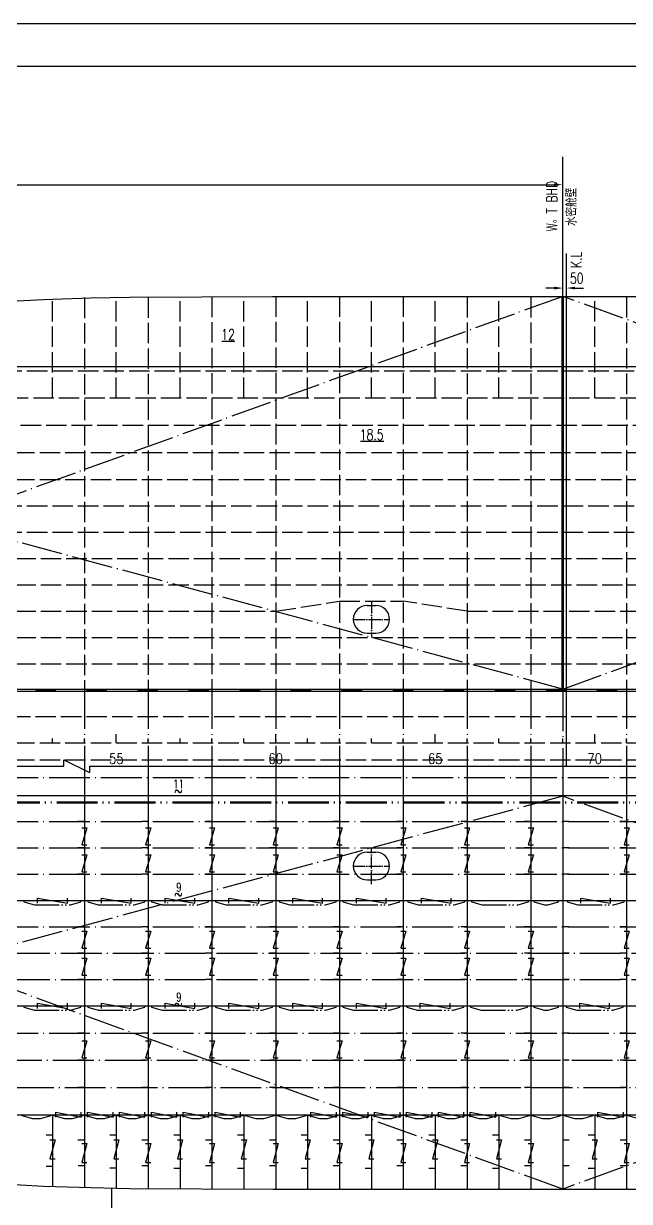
# Model space of a CAD drawing. Extents: x 373818 to 564480, y 322172 to 634257.
# Drawn here: x 461916 to 476164, y 414191 to 441899 of the extents above; entities that cross this region are included whole.
import ezdxf
from ezdxf.enums import TextEntityAlignment as Align

# ---------------------------------------------------------------- set-up
doc = ezdxf.new("R2010")
doc.units = 0
doc.header["$LTSCALE"] = 40
doc.header["$MEASUREMENT"] = 0
for name, pattern in [('ACAD_ISO02W100', [15, 12, -3]), ('ACAD_ISO03W100', [30, 12, -18]), ('ACAD_ISO04W100', [30.5, 24, -3, 0.5, -3]), ('ACAD_ISO05W100', [34, 24, -3, 0.5, -3, 0.5, -3])]:
    doc.linetypes.add(name, pattern=pattern)
doc.layers.get('0').update_dxf_attribs({"linetype": 'CONTINUOUS'})
doc.layers.get('DEFPOINTS').update_dxf_attribs({"linetype": 'CONTINUOUS'})
for name, color, linetype in [('BT_ENG', 7, 'CONTINUOUS'), ('C-CEN', 4, 'ACAD_ISO04W100'), ('C-CON', 4, 'CONTINUOUS'), ('C-DAS', 4, 'ACAD_ISO02W100'), ('C-PH', 4, 'ACAD_ISO05W100'), ('FRAME', 7, 'CONTINUOUS'), ('Y-CON', 2, 'CONTINUOUS'), ('Y-DAS', 2, 'ACAD_ISO02W100'), ('Y-H', 2, 'ACAD_ISO03W100'), ('Y-PH', 2, 'ACAD_ISO05W100')]:
    doc.layers.add(name, color=color, linetype=linetype)
doc.styles.add('ROMANS', font='romans.shx', dxfattribs={"width": 0.75, "height": 250, "bigfont": 'hzdx.shx'})
doc.dimstyles.new('DM-100', dxfattribs={"dimscale": 0, "dimtxt": 250, "dimasz": 200, "dimexe": 30, "dimexo": 30, "dimgap": 50, "dimtad": 1, "dimdec": 0, "dimzin": 0, "dimdsep": 46, "dimtxsty": 'ROMANS', "dimcen": 0, "dimclrd": 1, "dimclre": 1, "dimclrt": 1, "dimadec": 0, "dimazin": 0, "dimtfac": 1, "dimtdec": 0, "dimtmove": 0, "dimatfit": 3, "dimfxl": 1, "dimtolj": 1, "dimtzin": 0, "dimarcsym": 0})

# ---------------------------------------------------------------- blocks, each defined once
blk = doc.blocks.new('*D16')
at = {"color": 1, "linetype": 'ByBlock', "transparency": 16777216}
for p, q in [((437046, 442470), (437046, 442470)), ((437246, 442500), (474387, 442500))]:
    blk.add_line(p, q, dxfattribs=at)
for points in [[(437246, 442533), (437246, 442467), (437046, 442500)], [(474387, 442533), (474387, 442467), (474587, 442500)]]:
    blk.add_solid(points, dxfattribs=at)
at = {"layer": 'DEFPOINTS', "color": 0, "linetype": 'ByBlock', "transparency": 16777216}
for p in [(437046, 442500), (474587, 442500), (474587, 442500)]:
    blk.add_point(p, dxfattribs=at)
at = {"color": 1, "linetype": 'ByBlock', "transparency": 16777216, "insert": (455817, 442675), "char_height": 250, "attachment_point": 5, "style": 'ROMANS'}
blk.add_mtext('\\A1;1960 A.B.L', dxfattribs=at)

msp = doc.modelspace()

# ---------------------------------------------------------------- linework, layer by layer
at = {"color": 2}
msp.add_line((417692.4, 440899.4), (562792.4, 440899.4), dxfattribs=at)
for p, q in [((474596.41, 435481.69), (474596.41, 438765.05)), ((474686.76, 435463.25), (474686.76, 436487.18)), ((474581.41, 426266.75), (474581.41, 435481.75)), ((474611.41, 426266.75), (474611.41, 435481.74)), ((474686.76, 424431.75), (474686.76, 435510.64)), ((448996.41, 426244.75), (477596.41, 426244.75)), ((448996.41, 426194.75), (477596.41, 426194.75)), ((462596.41, 424981.75), (462596.41, 425081.75)), ((463346.41, 424981.75), (463346.41, 425081.75)), ((464096.41, 424981.75), (464096.41, 425181.75)), ((464846.41, 424981.75), (464846.41, 425081.75)), ((465596.41, 424981.75), (465596.41, 425081.75)), ((466346.41, 424981.75), (466346.41, 425081.75)), ((467096.41, 424981.75), (467096.41, 425081.75)), ((467846.41, 424981.75), (467846.41, 425181.75)), ((468596.41, 424981.75), (468596.41, 425081.75)), ((469346.41, 424981.75), (469346.41, 425081.75)), ((470096.41, 424981.75), (470096.41, 425081.75)), ((470846.41, 424981.75), (470846.41, 425081.75)), ((471596.41, 424981.75), (471596.41, 425181.75)), ((472346.41, 424981.75), (472346.41, 425081.75)), ((473096.41, 424981.75), (473096.41, 425081.75)), ((473846.41, 424981.75), (473846.41, 425081.75)), ((474596.41, 424981.75), (474596.41, 425081.75)), ((475346.41, 424981.75), (475346.41, 425181.75)), ((476096.41, 424981.75), (476096.41, 425081.75)), ((463985.71, 414506.2), (463985.71, 411532.75))]:
    msp.add_line(p, q)
at = {"color": 1, "linetype": 'ByBlock'}
for p, q in [((474396.41, 435676.99), (474196.41, 435676.99)), ((474886.76, 435676.99), (475086.76, 435676.99))]:
    msp.add_line(p, q, dxfattribs=at)
at = {"color": 1}
for p, q in [((466580.14, 434431.52), (466884.8, 434431.52)), ((454084.28, 433832.06), (477596.41, 433831.96)), ((469838.41, 432075.8), (470388.43, 432075.8)), ((462864.46, 424431.75), (462864.46, 424580.88)), ((462864.46, 424580.88), (463464.08, 424282.62)), ((444192.9, 424431.75), (462864.46, 424431.75)), ((463464.08, 424431.75), (477596.41, 424431.75)), ((463464.08, 424431.75), (463464.08, 424282.62))]:
    msp.add_line(p, q, dxfattribs=at)
for points in [[(463286.41, 422976.75), (463406.41, 422976.75), (463286.41, 422576.75), (463406.41, 422576.75)], [(464786.41, 422976.75), (464906.41, 422976.75), (464786.41, 422576.75), (464906.41, 422576.75)], [(466286.41, 422976.75), (466406.41, 422976.75), (466286.41, 422576.75), (466406.41, 422576.75)], [(467786.41, 422976.75), (467906.41, 422976.75), (467786.41, 422576.75), (467906.41, 422576.75)], [(469286.41, 422976.75), (469406.41, 422976.75), (469286.41, 422576.75), (469406.41, 422576.75)], [(470786.41, 422976.75), (470906.41, 422976.75), (470786.41, 422576.75), (470906.41, 422576.75)], [(472286.41, 422976.75), (472406.41, 422976.75), (472286.41, 422576.75), (472406.41, 422576.75)], [(473786.41, 422976.75), (473906.41, 422976.75), (473786.41, 422576.75), (473906.41, 422576.75)], [(476036.41, 422976.75), (476156.41, 422976.75), (476036.41, 422576.75), (476156.41, 422576.75)], [(463286.41, 422346.75), (463406.41, 422346.75), (463286.41, 421946.75), (463406.41, 421946.75)], [(464786.41, 422346.75), (464906.41, 422346.75), (464786.41, 421946.75), (464906.41, 421946.75)], [(466286.41, 422346.75), (466406.41, 422346.75), (466286.41, 421946.75), (466406.41, 421946.75)], [(467786.41, 422346.75), (467906.41, 422346.75), (467786.41, 421946.75), (467906.41, 421946.75)], [(469286.41, 422346.75), (469406.41, 422346.75), (469286.41, 421946.75), (469406.41, 421946.75)], [(470786.41, 422346.75), (470906.41, 422346.75), (470786.41, 421946.75), (470906.41, 421946.75)], [(472286.41, 422346.75), (472406.41, 422346.75), (472286.41, 421946.75), (472406.41, 421946.75)], [(473786.41, 422346.75), (473906.41, 422346.75), (473786.41, 421946.75), (473906.41, 421946.75)], [(476036.41, 422346.75), (476156.41, 422346.75), (476036.41, 421946.75), (476156.41, 421946.75)], [(462246.41, 421207.75), (462246.41, 421327.75), (462946.41, 421207.75), (462946.41, 421327.75)], [(463746.41, 421207.75), (463746.41, 421327.75), (464446.41, 421207.75), (464446.41, 421327.75)], [(465246.41, 421207.75), (465246.41, 421327.75), (465946.41, 421207.75), (465946.41, 421327.75)], [(466746.41, 421207.75), (466746.41, 421327.75), (467446.41, 421207.75), (467446.41, 421327.75)], [(468246.41, 421207.75), (468246.41, 421327.75), (468946.41, 421207.75), (468946.41, 421327.75)], [(469746.41, 421207.75), (469746.41, 421327.75), (470446.41, 421207.75), (470446.41, 421327.75)], [(471271.41, 421207.75), (471271.41, 421327.75), (471971.41, 421207.75), (471971.41, 421327.75)], [(475021.41, 421207.75), (475021.41, 421327.75), (475721.41, 421207.75), (475721.41, 421327.75)], [(463286.41, 420546.75), (463406.41, 420546.75), (463286.41, 420146.75), (463406.41, 420146.75)], [(464786.41, 420546.75), (464906.41, 420546.75), (464786.41, 420146.75), (464906.41, 420146.75)], [(466286.41, 420546.75), (466406.41, 420546.75), (466286.41, 420146.75), (466406.41, 420146.75)], [(467786.41, 420546.75), (467906.41, 420546.75), (467786.41, 420146.75), (467906.41, 420146.75)], [(469286.41, 420546.75), (469406.41, 420546.75), (469286.41, 420146.75), (469406.41, 420146.75)], [(470786.41, 420546.75), (470906.41, 420546.75), (470786.41, 420146.75), (470906.41, 420146.75)], [(472286.41, 420546.75), (472406.41, 420546.75), (472286.41, 420146.75), (472406.41, 420146.75)], [(473786.41, 420546.75), (473906.41, 420546.75), (473786.41, 420146.75), (473906.41, 420146.75)], [(476036.41, 420546.75), (476156.41, 420546.75), (476036.41, 420146.75), (476156.41, 420146.75)], [(463286.41, 419916.75), (463406.41, 419916.75), (463286.41, 419516.75), (463406.41, 419516.75)], [(464786.41, 419916.75), (464906.41, 419916.75), (464786.41, 419516.75), (464906.41, 419516.75)], [(466286.41, 419916.75), (466406.41, 419916.75), (466286.41, 419516.75), (466406.41, 419516.75)], [(467786.41, 419916.75), (467906.41, 419916.75), (467786.41, 419516.75), (467906.41, 419516.75)], [(469286.41, 419916.75), (469406.41, 419916.75), (469286.41, 419516.75), (469406.41, 419516.75)], [(470786.41, 419916.75), (470906.41, 419916.75), (470786.41, 419516.75), (470906.41, 419516.75)], [(472286.41, 419916.75), (472406.41, 419916.75), (472286.41, 419516.75), (472406.41, 419516.75)], [(473786.41, 419916.75), (473906.41, 419916.75), (473786.41, 419516.75), (473906.41, 419516.75)], [(476036.41, 419916.75), (476156.41, 419916.75), (476036.41, 419516.75), (476156.41, 419516.75)], [(462246.41, 418732.08), (462246.41, 418852.08), (462946.41, 418732.08), (462946.41, 418852.08)], [(463746.41, 418732.08), (463746.41, 418852.08), (464446.41, 418732.08), (464446.41, 418852.08)], [(465246.41, 418732.08), (465246.41, 418852.08), (465946.41, 418732.08), (465946.41, 418852.08)], [(466746.41, 418732.08), (466746.41, 418852.08), (467446.41, 418732.08), (467446.41, 418852.08)], [(468246.41, 418732.08), (468246.41, 418852.08), (468946.41, 418732.08), (468946.41, 418852.08)], [(469746.41, 418732.08), (469746.41, 418852.08), (470446.41, 418732.08), (470446.41, 418852.08)], [(471246.41, 418732.08), (471246.41, 418852.08), (471946.41, 418732.08), (471946.41, 418852.08)], [(474996.41, 418732.08), (474996.41, 418852.08), (475696.41, 418732.08), (475696.41, 418852.08)], [(463286.41, 417966.75), (463406.41, 417966.75), (463286.41, 417566.75), (463406.41, 417566.75)], [(464786.41, 417966.75), (464906.41, 417966.75), (464786.41, 417566.75), (464906.41, 417566.75)], [(466286.41, 417966.75), (466406.41, 417966.75), (466286.41, 417566.75), (466406.41, 417566.75)], [(467786.41, 417966.75), (467906.41, 417966.75), (467786.41, 417566.75), (467906.41, 417566.75)], [(469286.41, 417966.75), (469406.41, 417966.75), (469286.41, 417566.75), (469406.41, 417566.75)], [(470786.41, 417966.75), (470906.41, 417966.75), (470786.41, 417566.75), (470906.41, 417566.75)], [(472286.41, 417966.75), (472406.41, 417966.75), (472286.41, 417566.75), (472406.41, 417566.75)], [(473786.41, 417966.75), (473906.41, 417966.75), (473786.41, 417566.75), (473906.41, 417566.75)], [(476036.41, 417966.75), (476156.41, 417966.75), (476036.41, 417566.75), (476156.41, 417566.75)], [(462671.41, 416171.75), (462671.41, 416291.75), (463271.41, 416171.75), (463271.41, 416291.75)], [(463421.41, 416171.75), (463421.41, 416291.75), (464021.41, 416171.75), (464021.41, 416291.75)], [(464171.41, 416171.75), (464171.41, 416291.75), (464771.41, 416171.75), (464771.41, 416291.75)], [(464921.41, 416171.75), (464921.41, 416291.75), (465521.41, 416171.75), (465521.41, 416291.75)], [(465671.41, 416171.75), (465671.41, 416291.75), (466271.41, 416171.75), (466271.41, 416291.75)], [(466421.41, 416171.75), (466421.41, 416291.75), (467021.41, 416171.75), (467021.41, 416291.75)], [(468671.41, 416171.75), (468671.41, 416291.75), (469271.41, 416171.75), (469271.41, 416291.75)], [(469421.41, 416171.75), (469421.41, 416291.75), (470021.41, 416171.75), (470021.41, 416291.75)], [(470171.41, 416171.75), (470171.41, 416291.75), (470771.41, 416171.75), (470771.41, 416291.75)], [(470921.41, 416171.75), (470921.41, 416291.75), (471521.41, 416171.75), (471521.41, 416291.75)], [(471671.41, 416171.75), (471671.41, 416291.75), (472271.41, 416171.75), (472271.41, 416291.75)], [(472421.41, 416171.75), (472421.41, 416291.75), (473021.41, 416171.75), (473021.41, 416291.75)], [(475421.41, 416171.75), (475421.41, 416291.75), (476021.41, 416171.75), (476021.41, 416291.75)], [(462536.41, 415641.46), (462656.41, 415641.46), (462536.41, 415191.46), (462656.41, 415191.46)], [(464036.41, 415641.46), (464156.41, 415641.46), (464036.41, 415191.46), (464156.41, 415191.46)], [(465536.41, 415641.46), (465656.41, 415641.46), (465536.41, 415191.46), (465656.41, 415191.46)], [(467036.41, 415641.46), (467156.41, 415641.46), (467036.41, 415191.46), (467156.41, 415191.46)], [(468536.41, 415641.46), (468656.41, 415641.46), (468536.41, 415191.46), (468656.41, 415191.46)], [(470036.41, 415641.46), (470156.41, 415641.46), (470036.41, 415191.46), (470156.41, 415191.46)], [(471536.41, 415641.46), (471656.41, 415641.46), (471536.41, 415191.46), (471656.41, 415191.46)], [(473036.41, 415641.46), (473156.41, 415641.46), (473036.41, 415191.46), (473156.41, 415191.46)], [(475286.41, 415641.46), (475406.41, 415641.46), (475286.41, 415191.46), (475406.41, 415191.46)], [(463286.41, 415556.75), (463406.41, 415556.75), (463286.41, 415106.75), (463406.41, 415106.75)], [(464786.41, 415556.75), (464906.41, 415556.75), (464786.41, 415106.75), (464906.41, 415106.75)], [(466286.41, 415556.75), (466406.41, 415556.75), (466286.41, 415106.75), (466406.41, 415106.75)], [(467786.41, 415556.75), (467906.41, 415556.75), (467786.41, 415106.75), (467906.41, 415106.75)], [(469286.41, 415556.75), (469406.41, 415556.75), (469286.41, 415106.75), (469406.41, 415106.75)], [(470786.41, 415556.75), (470906.41, 415556.75), (470786.41, 415106.75), (470906.41, 415106.75)], [(472286.41, 415556.75), (472406.41, 415556.75), (472286.41, 415106.75), (472406.41, 415106.75)], [(473786.41, 415556.75), (473906.41, 415556.75), (473786.41, 415106.75), (473906.41, 415106.75)], [(476036.41, 415556.75), (476156.41, 415556.75), (476036.41, 415106.75), (476156.41, 415106.75)]]:
    msp.add_lwpolyline(points)
at = {"color": 1, "linetype": 'ByBlock'}
for points in [[(474396.41, 435710.33), (474396.41, 435643.66), (474596.41, 435676.99)], [(474886.76, 435710.33), (474886.76, 435643.66), (474686.76, 435676.99)]]:
    msp.add_solid(points, dxfattribs=at)
at = {"layer": 'BT_ENG'}
msp.add_line((415192.4, 441899.4), (563792.4, 441899.4), dxfattribs=at)
at = {"layer": 'C-CEN'}
for p, q in [((474596.41, 435481.69), (449096.41, 426241.75)), ((500096.41, 426241.75), (474596.41, 435481.69)), ((474596.41, 426241.75), (500096.41, 435477.82)), ((474596.41, 426241.75), (449096.71, 433132.79)), ((449096.41, 424162.75), (477596.41, 424162.75)), ((474596.41, 414481.75), (449096.41, 423743.75)), ((474596.41, 423721.75), (449096.41, 416830.84)), ((500096.44, 423721.75), (474596.41, 414481.75)), ((500096.79, 414485.69), (474596.41, 423721.75)), ((449096.41, 423124.75), (477596.41, 423124.75)), ((449096.41, 422505.75), (477596.41, 422505.75)), ((449096.41, 421886.75), (477596.41, 421886.75)), ((449096.41, 420648.75), (477596.41, 420648.75)), ((450596.41, 420029.75), (477596.41, 420029.75)), ((450596.41, 419410.75), (477596.41, 419410.75)), ((449096.41, 418151.75), (477596.41, 418151.76)), ((452846.41, 417511.75), (477596.41, 417511.75)), ((454346.41, 416871.75), (477596.41, 416871.75))]:
    msp.add_line(p, q, dxfattribs=at)
at = {"layer": 'C-CEN', "ltscale": 0.3}
for p, q in [((470096.41, 428309.75), (470096.41, 427457.75)), ((469662.41, 427883.75), (470530.41, 427883.75)), ((470096.41, 421653.75), (470096.41, 422505.75)), ((469662.41, 422079.75), (470530.41, 422079.75))]:
    msp.add_line(p, q, dxfattribs=at)
at = {"layer": 'C-CON'}
for p, q in [((469996.41, 428209.75), (470196.41, 428209.75)), ((469996.41, 427557.75), (470196.41, 427557.75)), ((469996.41, 422405.75), (470196.41, 422405.75)), ((469996.41, 421753.75), (470196.41, 421753.75))]:
    msp.add_line(p, q, dxfattribs=at)
for centre, start, end in [((469996.41, 427883.75), 90, 270), ((470196.41, 427883.75), 270, 90), ((469996.41, 422079.75), 90, 270), ((470196.41, 422079.75), 270, 90)]:
    msp.add_arc(centre, 326, start, end, dxfattribs=at)
at = {"layer": 'C-DAS'}
for p, q in [((454346.41, 433091.76), (477596.41, 433091.73)), ((458846.41, 432451.75), (477596.41, 432451.73)), ((449096.65, 431811.76), (477596.41, 431811.75)), ((450596.41, 430552.75), (477596.41, 430552.75)), ((450596.41, 429933.75), (477596.41, 429933.75)), ((449121.41, 429314.75), (477596.41, 429314.75)), ((467846.41, 428076.75), (469346.41, 428309.75)), ((469346.41, 428309.75), (470846.41, 428309.75)), ((472346.41, 428076.75), (470846.41, 428309.75)), ((449121.41, 428076.75), (467846.41, 428076.75)), ((472346.41, 428076.75), (477596.41, 428076.75)), ((449121.41, 427457.75), (477596.41, 427457.75)), ((449121.41, 426838.75), (477596.41, 426838.75)), ((451396.41, 425600.75), (477596.41, 425602.26)), ((449096.41, 424981.75), (477596.41, 424981.75)), ((449096.41, 424581.75), (477596.41, 424581.75))]:
    msp.add_line(p, q, dxfattribs=at)
at = {"layer": 'C-PH'}
for p, q in [((449096.41, 423588.75), (477596.41, 423588.75)), ((449096.41, 423563.75), (477596.41, 423563.75))]:
    msp.add_line(p, q, dxfattribs=at)
at = {"layer": 'C-PH', "ltscale": 0.6}
for points in [[(461926.41, 421267.75), (461926.41, 421238.12), (462174.45, 421167.75), (463018.38, 421167.75), (463266.41, 421238.12), (463266.41, 421267.75)], [(463426.41, 421267.75), (463426.41, 421238.12), (463674.45, 421167.75), (464518.38, 421167.75), (464766.41, 421238.12), (464766.41, 421267.75)], [(464926.41, 421267.75), (464926.41, 421238.12), (465174.45, 421167.75), (466018.38, 421167.75), (466266.41, 421238.12), (466266.41, 421267.75)], [(466426.41, 421267.75), (466426.41, 421238.12), (466674.45, 421167.75), (467518.38, 421167.75), (467766.41, 421238.12), (467766.41, 421267.75)], [(467926.41, 421267.75), (467926.41, 421238.12), (468174.45, 421167.75), (469018.38, 421167.75), (469266.41, 421238.12), (469266.41, 421267.75)], [(469426.41, 421267.75), (469426.41, 421238.12), (469674.45, 421167.75), (470518.38, 421167.75), (470766.41, 421238.12), (470766.41, 421267.75)], [(470951.41, 421267.75), (470951.41, 421238.12), (471199.45, 421167.75), (472043.38, 421167.75), (472291.41, 421238.12), (472291.41, 421267.75)], [(472451.41, 421267.75), (472451.41, 421238.12), (472699.45, 421167.75), (473543.38, 421167.75), (473791.41, 421238.12), (473791.41, 421267.75)], [(473917.11, 421267.75), (473917.11, 421238.12), (474165.15, 421167.75), (474249.08, 421167.75), (474497.11, 421238.12), (474497.11, 421267.75)], [(474701.41, 421267.75), (474701.41, 421238.12), (474949.45, 421167.75), (475793.38, 421167.75), (476041.41, 421238.12), (476041.41, 421267.75)], [(461926.41, 418792.08), (461926.41, 418762.45), (462174.45, 418692.08), (463018.38, 418692.08), (463266.41, 418762.45), (463266.41, 418792.08)], [(463426.41, 418792.08), (463426.41, 418762.45), (463674.45, 418692.08), (464518.38, 418692.08), (464766.41, 418762.45), (464766.41, 418792.08)], [(464926.41, 418792.08), (464926.41, 418762.45), (465174.45, 418692.08), (466018.38, 418692.08), (466266.41, 418762.45), (466266.41, 418792.08)], [(466426.41, 418792.08), (466426.41, 418762.45), (466674.45, 418692.08), (467518.38, 418692.08), (467766.41, 418762.45), (467766.41, 418792.08)], [(467926.41, 418792.08), (467926.41, 418762.45), (468174.45, 418692.08), (469018.38, 418692.08), (469266.41, 418762.45), (469266.41, 418792.08)], [(469426.41, 418792.08), (469426.41, 418762.45), (469674.45, 418692.08), (470518.38, 418692.08), (470766.41, 418762.45), (470766.41, 418792.08)], [(470926.41, 418792.08), (470926.41, 418762.45), (471174.45, 418692.08), (472018.38, 418692.08), (472266.41, 418762.45), (472266.41, 418792.08)], [(472426.41, 418792.08), (472426.41, 418762.45), (472674.45, 418692.08), (473518.38, 418692.08), (473766.41, 418762.45), (473766.41, 418792.08)], [(473917.11, 418792.08), (473917.11, 418762.45), (474165.15, 418692.08), (474249.08, 418692.08), (474497.11, 418762.45), (474497.11, 418792.08)], [(474676.41, 418792.08), (474676.41, 418762.45), (474924.45, 418692.08), (475768.38, 418692.08), (476016.41, 418762.45), (476016.41, 418792.08)], [(462556.41, 416231.75), (462556.41, 416202.12), (462308.38, 416131.75), (462134.45, 416131.75), (461886.41, 416202.12), (461886.41, 416231.75)], [(463306.41, 416231.75), (463306.41, 416202.12), (463058.38, 416131.75), (462884.45, 416131.75), (462636.41, 416202.12), (462636.41, 416231.75)], [(464056.41, 416231.75), (464056.41, 416202.12), (463808.38, 416131.75), (463634.45, 416131.75), (463386.41, 416202.12), (463386.41, 416231.75)], [(464806.41, 416231.75), (464806.41, 416202.12), (464558.38, 416131.75), (464384.45, 416131.75), (464136.41, 416202.12), (464136.41, 416231.75)], [(465556.41, 416231.75), (465556.41, 416202.12), (465308.38, 416131.75), (465134.45, 416131.75), (464886.41, 416202.12), (464886.41, 416231.75)], [(466306.41, 416231.75), (466306.41, 416202.12), (466058.38, 416131.75), (465884.45, 416131.75), (465636.41, 416202.12), (465636.41, 416231.75)], [(467056.41, 416231.75), (467056.41, 416202.12), (466808.38, 416131.75), (466634.45, 416131.75), (466386.41, 416202.12), (466386.41, 416231.75)], [(467806.41, 416231.75), (467806.41, 416202.12), (467558.38, 416131.75), (467384.45, 416131.75), (467136.41, 416202.12), (467136.41, 416231.75)], [(468556.41, 416231.75), (468556.41, 416202.12), (468308.38, 416131.75), (468134.45, 416131.75), (467886.41, 416202.12), (467886.41, 416231.75)], [(469306.41, 416231.75), (469306.41, 416202.12), (469058.38, 416131.75), (468884.45, 416131.75), (468636.41, 416202.12), (468636.41, 416231.75)], [(470056.41, 416231.75), (470056.41, 416202.12), (469808.38, 416131.75), (469634.45, 416131.75), (469386.41, 416202.12), (469386.41, 416231.75)], [(470806.41, 416231.75), (470806.41, 416202.12), (470558.38, 416131.75), (470384.45, 416131.75), (470136.41, 416202.12), (470136.41, 416231.75)], [(471556.41, 416231.75), (471556.41, 416202.12), (471308.38, 416131.75), (471134.45, 416131.75), (470886.41, 416202.12), (470886.41, 416231.75)], [(472306.41, 416231.75), (472306.41, 416202.12), (472058.38, 416131.75), (471884.45, 416131.75), (471636.41, 416202.12), (471636.41, 416231.75)], [(473056.41, 416231.75), (473056.41, 416202.12), (472808.38, 416131.75), (472634.45, 416131.75), (472386.41, 416202.12), (472386.41, 416231.75)], [(473806.41, 416231.75), (473806.41, 416202.12), (473558.38, 416131.75), (473384.45, 416131.75), (473136.41, 416202.12), (473136.41, 416231.75)], [(474546.76, 416231.75), (474546.76, 416202.12), (474298.73, 416131.75), (474124.8, 416131.75), (473876.76, 416202.12), (473876.76, 416231.75)], [(475306.41, 416231.75), (475306.41, 416202.12), (475058.38, 416131.75), (474884.45, 416131.75), (474636.41, 416202.12), (474636.41, 416231.75)], [(476056.41, 416231.75), (476056.41, 416202.12), (475808.38, 416131.75), (475634.45, 416131.75), (475386.41, 416202.12), (475386.41, 416231.75)], [(476806.41, 416231.75), (476806.41, 416202.12), (476558.38, 416131.75), (476384.45, 416131.75), (476136.41, 416202.12), (476136.41, 416231.75)]]:
    msp.add_lwpolyline(points, dxfattribs=at)
at = {"layer": 'Y-CON'}
for p, q in [((459899.01, 435279.56), (462382.31, 435411.46)), ((462382.31, 435411.46), (463496.41, 435447.36)), ((463496.41, 435447.36), (464411.21, 435465.96)), ((464411.21, 435465.96), (467788.91, 435481.76)), ((467770.41, 435481.75), (474686.76, 435481.69)), ((467788.91, 435481.76), (474096.41, 435481.76)), ((474096.41, 435481.76), (474596.41, 435481.76)), ((474596.41, 435481.76), (477998.81, 435481.76)), ((463346.41, 424431.75), (463346.41, 414824.44)), ((464846.41, 424431.75), (464846.41, 414727.66)), ((466346.41, 424431.75), (466346.41, 414653.47)), ((467846.41, 424431.75), (467846.41, 414596.64)), ((469346.41, 424431.75), (469346.41, 414555.59)), ((470846.41, 424431.75), (470846.41, 414528.37)), ((472346.41, 424431.75), (472346.41, 414481.79)), ((473846.41, 424431.75), (473846.41, 414481.81)), ((474596.41, 424431.75), (474596.41, 414481.75)), ((476096.41, 424431.75), (476096.41, 414482.75)), ((449096.39, 423743.75), (477596.41, 423743.75)), ((463346.41, 423124.75), (463196.41, 423124.75)), ((464846.41, 423124.75), (464696.41, 423124.75)), ((466346.41, 423124.75), (466196.41, 423124.75)), ((467846.41, 423124.75), (467696.41, 423124.75)), ((469346.41, 423124.75), (469196.41, 423124.75)), ((470846.41, 423124.75), (470696.41, 423124.75)), ((472346.41, 423124.75), (472196.41, 423124.75)), ((473846.41, 423124.75), (473696.41, 423124.75)), ((474736.76, 423124.75), (474586.76, 423124.75)), ((476096.41, 423124.75), (475946.41, 423124.75)), ((463346.41, 422505.75), (463196.41, 422505.75)), ((464846.41, 422505.75), (464696.41, 422505.75)), ((466346.41, 422505.75), (466196.41, 422505.75)), ((467846.41, 422505.75), (467696.41, 422505.75)), ((469346.41, 422505.75), (469196.41, 422505.75)), ((470846.41, 422505.75), (470696.41, 422505.75)), ((472346.41, 422505.75), (472196.41, 422505.75)), ((473846.41, 422505.75), (473696.41, 422505.75)), ((474746.41, 422505.75), (474596.41, 422505.75)), ((476096.41, 422505.75), (475946.41, 422505.75)), ((463346.41, 421886.75), (463196.41, 421886.75)), ((464846.41, 421886.75), (464696.41, 421886.75)), ((466346.41, 421886.75), (466196.41, 421886.75)), ((467846.41, 421886.75), (467696.41, 421886.75)), ((469346.41, 421886.75), (469496.41, 421886.75)), ((470846.41, 421886.75), (470696.41, 421886.75)), ((472346.41, 421886.75), (472496.41, 421886.75)), ((473846.41, 421886.75), (473696.41, 421886.75)), ((474746.41, 421886.75), (474596.41, 421886.75)), ((476096.41, 421886.75), (475946.41, 421886.75)), ((449096.41, 421267.75), (477596.41, 421267.75)), ((463346.41, 420648.75), (463196.41, 420648.75)), ((464846.41, 420648.75), (464696.41, 420648.75)), ((466346.41, 420648.75), (466196.41, 420648.75)), ((467846.41, 420648.75), (467696.41, 420648.75)), ((469346.41, 420648.75), (469196.41, 420648.75)), ((470846.41, 420648.75), (470696.41, 420648.75)), ((472346.41, 420648.75), (472196.41, 420648.75)), ((473846.41, 420648.75), (473696.41, 420648.75)), ((474736.76, 420648.75), (474586.76, 420648.75)), ((476096.41, 420648.75), (475946.41, 420648.75)), ((463346.41, 420029.75), (463196.41, 420029.75)), ((464846.41, 420029.75), (464696.41, 420029.75)), ((466346.41, 420029.75), (466196.41, 420029.75)), ((467846.41, 420029.75), (467696.41, 420029.75)), ((469346.41, 420029.75), (469196.41, 420029.75)), ((470846.41, 420029.75), (470696.41, 420029.75)), ((472346.41, 420029.75), (472196.41, 420029.75)), ((473846.41, 420029.75), (473696.41, 420029.75)), ((474746.41, 420029.75), (474596.41, 420029.75)), ((476096.41, 420029.75), (475946.41, 420029.75)), ((463346.41, 419410.75), (463196.41, 419410.75)), ((464846.41, 419410.75), (464696.41, 419410.75)), ((466346.41, 419410.75), (466196.41, 419410.75)), ((467846.41, 419410.75), (467696.41, 419410.75)), ((469346.41, 419410.75), (469196.41, 419410.75)), ((470846.41, 419410.75), (470696.41, 419410.75)), ((472346.41, 419410.75), (472196.41, 419410.75)), ((473846.41, 419410.75), (473696.41, 419410.75)), ((474746.41, 419410.75), (474596.41, 419410.75)), ((476096.41, 419410.75), (475946.41, 419410.75)), ((449096.41, 418792.08), (477596.41, 418792.08)), ((463346.41, 418151.76), (463196.41, 418151.76)), ((464846.41, 418151.76), (464696.41, 418151.76)), ((466346.41, 418151.76), (466196.41, 418151.76)), ((467846.41, 418151.76), (467696.41, 418151.76)), ((469346.41, 418151.75), (469196.41, 418151.75)), ((470846.41, 418151.75), (470696.41, 418151.75)), ((472346.41, 418151.75), (472196.41, 418151.75)), ((473846.41, 418151.75), (473696.41, 418151.75)), ((474746.41, 418151.75), (474596.41, 418151.75)), ((476096.41, 418151.75), (475946.41, 418151.75)), ((463346.41, 417511.75), (463196.41, 417511.75)), ((464846.41, 417511.75), (464696.41, 417511.75)), ((466346.41, 417511.75), (466196.41, 417511.75)), ((467846.41, 417511.75), (467696.41, 417511.75)), ((469346.41, 417511.75), (469196.41, 417511.75)), ((470846.41, 417511.75), (470696.41, 417511.75)), ((472346.41, 417511.75), (472196.41, 417511.75)), ((473846.41, 417511.75), (473696.41, 417511.75)), ((474746.41, 417511.75), (474596.41, 417511.75)), ((476096.41, 417511.75), (475946.41, 417511.75)), ((463346.41, 416871.75), (463196.41, 416871.75)), ((464846.41, 416871.75), (464696.41, 416871.75)), ((466346.41, 416871.75), (466196.41, 416871.75)), ((467846.41, 416871.75), (467696.41, 416871.75)), ((469346.41, 416871.75), (469196.41, 416871.75)), ((470846.41, 416871.75), (470696.41, 416871.75)), ((472346.41, 416871.75), (472196.41, 416871.75)), ((473846.41, 416871.75), (473696.41, 416871.75)), ((474746.41, 416871.75), (474596.41, 416871.75)), ((476096.41, 416871.75), (475946.41, 416871.75)), ((454195.49, 416231.75), (477596.41, 416231.75)), ((462596.41, 416231.75), (462596.41, 414533.71)), ((464096.41, 416231.75), (464096.41, 414496.77)), ((465596.41, 416231.75), (465596.41, 414482.96)), ((467096.41, 416231.75), (467096.41, 414482.07)), ((468596.41, 416231.75), (468596.41, 414481.76)), ((470096.41, 416231.75), (470096.41, 414481.77)), ((471596.41, 416231.75), (471596.41, 414481.79)), ((473096.41, 416231.75), (473096.41, 414481.8)), ((475346.41, 416231.75), (475346.41, 414482.25)), ((463346.41, 416081.75), (463346.41, 414511.44)), ((464846.41, 416081.75), (464846.41, 414487.65)), ((466346.41, 416081.75), (466346.41, 414482.42)), ((467846.41, 416081.75), (467846.41, 414482.94)), ((469346.41, 416081.75), (469346.41, 414481.76)), ((470846.41, 416081.75), (470846.41, 414481.78)), ((472346.41, 416081.75), (472346.41, 414511.41)), ((473846.41, 416081.75), (473846.41, 414502.59)), ((462596.41, 415751.75), (462446.41, 415751.75)), ((464096.41, 415751.75), (463946.41, 415751.75)), ((465596.41, 415751.75), (465446.41, 415751.75)), ((467096.41, 415751.75), (466946.41, 415751.75)), ((468596.41, 415751.75), (468446.41, 415751.75)), ((470096.41, 415751.75), (469946.41, 415751.75)), ((471596.41, 415751.75), (471446.41, 415751.75)), ((473096.41, 415751.75), (472946.41, 415751.75)), ((475346.41, 415751.75), (475196.41, 415751.75)), ((463346.41, 415631.75), (463196.41, 415631.75)), ((464846.41, 415631.75), (464696.41, 415631.75)), ((466346.41, 415631.75), (466196.41, 415631.75)), ((467846.41, 415631.75), (467696.41, 415631.75)), ((469346.41, 415631.75), (469196.41, 415631.75)), ((470846.41, 415631.75), (470696.41, 415631.75)), ((472346.41, 415631.75), (472196.41, 415631.75)), ((473846.41, 415631.75), (473696.41, 415631.75)), ((474746.41, 415631.75), (474596.41, 415631.75)), ((476096.41, 415631.75), (475946.41, 415631.75)), ((462596.41, 415013.71), (462446.41, 415013.71)), ((463347.33, 415031.75), (463197.33, 415031.75)), ((464096.41, 414976.76), (463946.41, 414976.76)), ((464846.41, 415031.75), (464696.41, 415031.75)), ((465596.41, 414962.96), (465446.41, 414962.96)), ((466346.41, 415031.75), (466196.41, 415031.75)), ((467096.41, 414962.07), (466946.41, 414962.07)), ((467846.41, 415030.95), (467696.41, 415030.95)), ((468596.41, 414961.77), (468446.41, 414961.77)), ((469346.41, 415029.77), (469196.41, 415029.77)), ((470096.41, 414961.77), (469946.41, 414961.77)), ((470846.41, 415029.77), (470696.41, 415029.77)), ((471596.41, 414961.77), (471446.41, 414961.77)), ((472346.41, 415029.79), (472196.41, 415029.79)), ((473096.41, 414961.79), (472946.41, 414961.79)), ((473846.41, 415029.79), (473696.41, 415029.79)), ((474746.41, 415029.79), (474596.41, 415029.79)), ((475346.41, 414962.25), (475196.41, 414962.25)), ((476096.42, 415030.75), (475946.42, 415030.75)), ((459899.01, 414683.95), (462382.31, 414552.05)), ((462382.31, 414552.05), (463496.41, 414516.15)), ((463496.41, 414516.15), (464411.21, 414497.55)), ((464411.21, 414497.55), (467788.91, 414481.75)), ((467788.91, 414481.75), (474096.41, 414481.75)), ((474096.41, 414481.75), (474596.41, 414481.75)), ((474596.41, 414481.75), (477998.81, 414481.75))]:
    msp.add_line(p, q, dxfattribs=at)
at = {"layer": 'Y-CON', "flags": 128}
msp.add_lwpolyline([(474686.76, 435481.69), (477596.41, 435479.75)], dxfattribs=at)
at = {"layer": 'Y-DAS'}
for p, q in [((462596.41, 433091.75), (462596.41, 435428.78)), ((463346.41, 435452.07), (463346.41, 426266.75)), ((464096.41, 433091.75), (464096.41, 435449.24)), ((464846.41, 435458.88), (464846.41, 426266.75)), ((465596.41, 433091.74), (465596.41, 435467.12)), ((466346.41, 435473.07), (466346.41, 426266.75)), ((467096.41, 433091.74), (467096.41, 435477.67)), ((467846.41, 435480.57), (467846.41, 426266.75)), ((468596.41, 433091.74), (468596.41, 435481.75)), ((469346.41, 435481.75), (469346.41, 426266.75)), ((470096.41, 433091.74), (470096.41, 435481.75)), ((470846.41, 435481.75), (470846.41, 426266.75)), ((471596.41, 433091.74), (471596.41, 435444.76)), ((472346.41, 435464.54), (472346.41, 426266.75)), ((473096.41, 433091.74), (473096.41, 435444.76)), ((473846.41, 435464.54), (473846.41, 426266.75)), ((475346.41, 433091.73), (475346.41, 435464.87)), ((476096.41, 435464.37), (476096.41, 426266.75)), ((454196.41, 433732.05), (477596.41, 433731.96)), ((449096.62, 431171.75), (477596.41, 431171.76)), ((449121.41, 428695.75), (477596.41, 428695.75))]:
    msp.add_line(p, q, dxfattribs=at)
at = {"layer": 'Y-H'}
for p, q in [((474596.41, 426266.75), (474596.41, 435481.69)), ((448996.41, 426219.75), (477596.41, 426219.75))]:
    msp.add_line(p, q, dxfattribs=at)
at = {"layer": 'Y-PH'}
for p, q in [((463346.41, 426266.75), (463346.41, 424431.75)), ((464846.41, 426266.75), (464846.41, 424431.75)), ((466346.41, 426266.75), (466346.41, 424431.75)), ((467846.41, 426266.75), (467846.41, 424431.75)), ((469346.41, 426266.75), (469346.41, 424431.75)), ((470846.41, 426266.75), (470846.41, 424431.75)), ((472346.41, 426266.75), (472346.41, 424431.75)), ((473846.41, 426266.75), (473846.41, 424431.75)), ((474596.41, 426216.75), (474596.41, 424431.75)), ((476096.41, 426266.75), (476096.41, 424431.75))]:
    msp.add_line(p, q, dxfattribs=at)

# ---------------------------------------------------------------- texts
at = {"style": 'ROMANS', "width": 0.75}
for s, p in [('W。T BHD', (474464.31, 437010.26)), ('水密舱壁', (474921.44, 437135.78)), ('K.L', (475038.38, 436146.84))]:
    msp.add_text(s, height=250, rotation=90, dxfattribs=at).set_placement(p)
for s, height, p in [('11', 200, (465430.98, 423911.5)), ('~', 250, (465460.11, 423730.1)), ('9', 200, (465506.19, 421482.92)), ('~', 250, (465460.11, 421301.53)), ('9', 200, (465506.19, 418896.92)), ('~', 250, (465460.11, 418715.53))]:
    msp.add_text(s, height=height, dxfattribs=at).set_placement(p)
at = {"color": 1, "linetype": 'ByBlock', "insert": (474765.41, 435906.99), "char_height": 250, "attachment_point": 4, "style": 'ROMANS'}
msp.add_mtext('50', dxfattribs=at)
at = {"color": 1, "char_height": 250, "attachment_point": 5, "style": 'ROMANS'}
for s, insert in [('12', (466723.42, 434582.2)), ('18.5', (470102.58, 432226.49))]:
    msp.add_mtext(s, dxfattribs=dict(at, insert=insert))
at = {"layer": 'FRAME', "style": 'ROMANS', "width": 0.8}
for s, p in [('55', (464096.41, 424606.75)), ('60', (467846.41, 424606.75)), ('65', (471596.41, 424606.75)), ('70', (475346.41, 424606.75))]:
    msp.add_text(s, height=250, dxfattribs=at).set_placement(p, align=Align.MIDDLE)

# ---------------------------------------------------------------- dimensions: what is measured, and where the dimension line sits
dim = msp.add_linear_dim(base=(474586.76, 438109.16), p1=(437046.41, 438109.45), p2=(474586.76, 438109.16), text='1960 A.B.L', dimstyle='DM-100', override={"dimscale": 1, "dimtmove": 1})
dim.commit()
dim.dimension.update_dxf_attribs({"geometry": '*D16', "text_midpoint": (455816.59, 438284.16), "insert": (0, -4390.84)})

doc.saveas('drawing.dxf')
